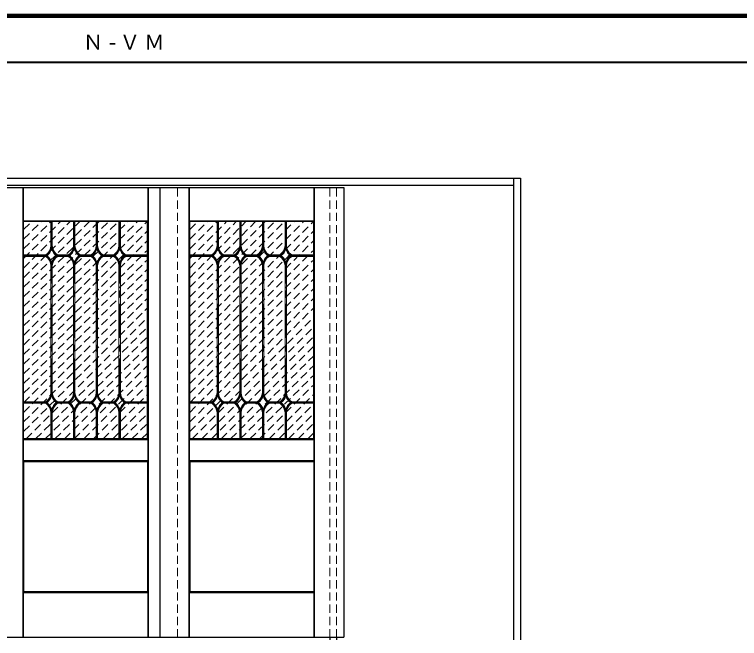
# Model space of a CAD drawing. Units: millimetres, scale not verified. Extents: x -59471 to 5700, y -4307 to 5558.
# Drawn here: x -3461 to -267, y 1423 to 4175 of the extents above; entities that cross this region are included whole.
import ezdxf

# ---------------------------------------------------------------- set-up
doc = ezdxf.new("R2010")
doc.units = ezdxf.units.MM
doc.header["$LTSCALE"] = 30
doc.linetypes.add('CHAIN1', pattern=[8, 5, -1, 1, -1])
doc.linetypes.add('DASHED1', pattern=[1.8, 1.2, -0.6])
for name, color, linetype, lineweight in [('0-2_扉', 4, 'DASHED1', 9), ('0-3_仕上げ', 4, 'Continuous', 9), ('0-4_枠', 3, 'Continuous', 25), ('0-C_ハッチ', 4, 'DASHED1', 9), ('F-1_枠', 6, 'Continuous', 40)]:
    doc.layers.add(name, color=color, linetype=linetype, lineweight=lineweight)
doc.layers.add('0-A_文字', color=7, linetype='Continuous')
doc.styles.add('ＭＳ ゴシック', font='')
doc.styles.get('ＭＳ ゴシック').set_extended_font_data('MS Gothic')

msp = doc.modelspace()

# ---------------------------------------------------------------- linework, layer by layer
at = {"layer": '0-2_扉', "color": 3, "linetype": 'Continuous', "lineweight": 25}
for p, q in [((-2821, 3411.5), (-2821, 1428.5)), ((-4282, 1428.5), (-2011, 1428.5))]:
    msp.add_line(p, q, dxfattribs=at)
at = {"layer": '0-2_扉'}
msp.add_line((-2743, 1428.5), (-2743, 3411.5), dxfattribs=at)
at = {"layer": '0-2_扉', "color": 3, "linetype": 'Continuous', "lineweight": 25}
msp.add_lwpolyline([(-4282, 3411.5), (-2011, 3411.5), (-2011, 1428.5)], dxfattribs=at)
at = {"layer": '0-3_仕上げ', "color": 7, "lineweight": 18}
for p, q in [((-3425, 1428.5), (-3425, 3411.5)), ((-3423.5, 3264), (-3423.5, 3411.5)), ((-3422, 3265.5), (-3422, 3411.5)), ((-2874, 3265.5), (-2874, 3411.5)), ((-2872.5, 3264), (-2872.5, 3411.5)), ((-2871, 1428.5), (-2871, 3411.5)), ((-2693, 1428.5), (-2693, 3411.5)), ((-2691.5, 3264), (-2691.5, 3411.5)), ((-2690, 3265.5), (-2690, 3411.5)), ((-2142, 3265.5), (-2142, 3411.5)), ((-2140.5, 3264), (-2140.5, 3411.5)), ((-2139, 1428.5), (-2139, 3411.5)), ((-3422, 3265.5), (-3423.5, 3264)), ((-3421, 3261.5), (-3423.5, 3264)), ((-2874, 3265.5), (-3422, 3265.5)), ((-2690, 3265.5), (-2691.5, 3264)), ((-2689, 3261.5), (-2691.5, 3264)), ((-2142, 3265.5), (-2690, 3265.5)), ((-3423.5, 2206), (-3423.5, 2301)), ((-2875, 2303.5), (-2872.5, 2301)), ((-2874, 2299.5), (-2872.5, 2301)), ((-2872.5, 2206), (-2872.5, 2301)), ((-2691.5, 2206), (-2691.5, 2301)), ((-2143, 2303.5), (-2140.5, 2301)), ((-2142, 2299.5), (-2140.5, 2301)), ((-2140.5, 2206), (-2140.5, 2301)), ((-3422, 2207.5), (-3422, 2299.5)), ((-2874, 2299.5), (-3422, 2299.5)), ((-2874, 2207.5), (-2874, 2299.5)), ((-2690, 2207.5), (-2690, 2299.5)), ((-2142, 2299.5), (-2690, 2299.5)), ((-2142, 2207.5), (-2142, 2299.5)), ((-3422, 2207.5), (-3423.5, 2206)), ((-3421, 2203.5), (-3423.5, 2206)), ((-3422, 2207.5), (-2874, 2207.5)), ((-2690, 2207.5), (-2691.5, 2206)), ((-2689, 2203.5), (-2691.5, 2206)), ((-2690, 2207.5), (-2142, 2207.5)), ((-3423.5, 1428.5), (-3423.5, 1626)), ((-3422, 1428.5), (-3422, 1624.5)), ((-2874, 1624.5), (-3422, 1624.5)), ((-2875, 1628.5), (-2872.5, 1626)), ((-2874, 1624.5), (-2872.5, 1626)), ((-2874, 1428.5), (-2874, 1624.5)), ((-2872.5, 1428.5), (-2872.5, 1626)), ((-2691.5, 1428.5), (-2691.5, 1626)), ((-2690, 1428.5), (-2690, 1624.5)), ((-2142, 1624.5), (-2690, 1624.5)), ((-2143, 1628.5), (-2140.5, 1626)), ((-2142, 1624.5), (-2140.5, 1626)), ((-2142, 1428.5), (-2142, 1624.5)), ((-2140.5, 1428.5), (-2140.5, 1626))]:
    msp.add_line(p, q, dxfattribs=at)
at = {"layer": '0-3_仕上げ', "color": 3, "lineweight": 25}
for p, q in [((-3421, 2303.5), (-3421, 3261.5)), ((-2875, 3261.5), (-3421, 3261.5)), ((-2875, 2303.5), (-2875, 3261.5)), ((-2689, 2303.5), (-2689, 3261.5)), ((-2143, 3261.5), (-2689, 3261.5)), ((-2143, 2303.5), (-2143, 3261.5)), ((-2875, 2303.5), (-3421, 2303.5)), ((-2143, 2303.5), (-2689, 2303.5)), ((-3421, 2203.5), (-2875, 2203.5)), ((-3421, 2203.5), (-3421, 1628.5)), ((-2875, 2203.5), (-2875, 1628.5)), ((-2689, 2203.5), (-2143, 2203.5)), ((-2689, 2203.5), (-2689, 1628.5)), ((-2143, 2203.5), (-2143, 1628.5)), ((-2875, 1628.5), (-3421, 1628.5)), ((-2143, 1628.5), (-2689, 1628.5))]:
    msp.add_line(p, q, dxfattribs=at)
at = {"layer": '0-3_仕上げ'}
for p, q in [((-3301, 3156.69), (-3301, 3261.5)), ((-3295, 3156.5), (-3295, 3261.5)), ((-3201, 3156.6), (-3201, 3261.5)), ((-3195, 3156.6), (-3195, 3261.5)), ((-3101, 3156.6), (-3101, 3261.5)), ((-3095, 3156.6), (-3095, 3261.5)), ((-3001, 3156.6), (-3001, 3261.5)), ((-2995, 3156.6), (-2995, 3261.5)), ((-2569, 3156.69), (-2569, 3261.5)), ((-2563, 3156.5), (-2563, 3261.5)), ((-2469, 3156.6), (-2469, 3261.5)), ((-2463, 3156.6), (-2463, 3261.5)), ((-2369, 3156.6), (-2369, 3261.5)), ((-2363, 3156.6), (-2363, 3261.5)), ((-2269, 3156.6), (-2269, 3261.5)), ((-2263, 3156.6), (-2263, 3261.5)), ((-3421, 3114.5), (-3323.98, 3114.5)), ((-3421, 3108.5), (-3323.98, 3108.5)), ((-3272.03, 3114.5), (-3223.98, 3114.5)), ((-3272.03, 3108.5), (-3223.98, 3108.5)), ((-3172.03, 3114.5), (-3123.98, 3114.5)), ((-3172.03, 3108.5), (-3123.98, 3108.5)), ((-3072.03, 3114.5), (-3023.98, 3114.5)), ((-3072.03, 3108.5), (-3023.98, 3108.5)), ((-2972.03, 3114.5), (-2875, 3114.5)), ((-2972.03, 3108.5), (-2875, 3108.5)), ((-2689, 3114.5), (-2591.98, 3114.5)), ((-2689, 3108.5), (-2591.98, 3108.5)), ((-2540.03, 3114.5), (-2491.98, 3114.5)), ((-2540.03, 3108.5), (-2491.98, 3108.5)), ((-2440.03, 3114.5), (-2391.98, 3114.5)), ((-2440.03, 3108.5), (-2391.98, 3108.5)), ((-2340.03, 3114.5), (-2291.98, 3114.5)), ((-2340.03, 3108.5), (-2291.98, 3108.5)), ((-2240.03, 3114.5), (-2143, 3114.5)), ((-2240.03, 3108.5), (-2143, 3108.5)), ((-3301, 2508.6), (-3301, 3066.4)), ((-3295, 2508.6), (-3295, 3066.4)), ((-3201, 2508.6), (-3201, 3066.4)), ((-3195, 2508.6), (-3195, 3066.4)), ((-3101, 2508.6), (-3101, 3066.4)), ((-3095, 2508.6), (-3095, 3066.4)), ((-3001, 2508.6), (-3001, 3066.4)), ((-2995, 2508.6), (-2995, 3066.4)), ((-2569, 2508.6), (-2569, 3066.4)), ((-2563, 2508.6), (-2563, 3066.4)), ((-2469, 2508.6), (-2469, 3066.4)), ((-2463, 2508.6), (-2463, 3066.4)), ((-2369, 2508.6), (-2369, 3066.4)), ((-2363, 2508.6), (-2363, 3066.4)), ((-2269, 2508.6), (-2269, 3066.4)), ((-2263, 2508.6), (-2263, 3066.4)), ((-3421, 2466.5), (-3323.98, 2466.5)), ((-3421, 2460.5), (-3323.98, 2460.5)), ((-3272.03, 2466.5), (-3223.98, 2466.5)), ((-3272.03, 2460.5), (-3223.98, 2460.5)), ((-3172.03, 2466.5), (-3123.98, 2466.5)), ((-3172.03, 2460.5), (-3123.98, 2460.5)), ((-3072.03, 2466.5), (-3023.98, 2466.5)), ((-3072.03, 2460.5), (-3023.98, 2460.5)), ((-2972.03, 2466.5), (-2875, 2466.5)), ((-2972.03, 2460.5), (-2875, 2460.5)), ((-2689, 2466.5), (-2591.98, 2466.5)), ((-2689, 2460.5), (-2591.98, 2460.5)), ((-2540.03, 2466.5), (-2491.98, 2466.5)), ((-2540.03, 2460.5), (-2491.98, 2460.5)), ((-2440.03, 2466.5), (-2391.98, 2466.5)), ((-2440.03, 2460.5), (-2391.98, 2460.5)), ((-2340.03, 2466.5), (-2291.98, 2466.5)), ((-2340.03, 2460.5), (-2291.98, 2460.5)), ((-2240.03, 2466.5), (-2143, 2466.5)), ((-2240.03, 2460.5), (-2143, 2460.5)), ((-3301, 2303.5), (-3301, 2418.4)), ((-3295, 2303.5), (-3295, 2418.4)), ((-3201, 2303.5), (-3201, 2418.4)), ((-3195, 2303.5), (-3195, 2418.4)), ((-3101, 2303.5), (-3101, 2418.4)), ((-3095, 2303.5), (-3095, 2418.4)), ((-3001, 2303.5), (-3001, 2418.4)), ((-2995, 2303.5), (-2995, 2418.4)), ((-2569, 2303.5), (-2569, 2418.4)), ((-2563, 2303.5), (-2563, 2418.4)), ((-2469, 2303.5), (-2469, 2418.4)), ((-2463, 2303.5), (-2463, 2418.4)), ((-2369, 2303.5), (-2369, 2418.4)), ((-2363, 2303.5), (-2363, 2418.4)), ((-2269, 2303.5), (-2269, 2418.4)), ((-2263, 2303.5), (-2263, 2418.4))]:
    msp.add_line(p, q, dxfattribs=at)
at = {"layer": '0-3_仕上げ', "linetype": 'CHAIN1'}
for p, q in [((-3298, 3156.5), (-3298, 3261.5)), ((-3198, 3156.5), (-3198, 3261.5)), ((-3098, 3156.5), (-3098, 3261.5)), ((-2998, 3156.5), (-2998, 3261.5)), ((-2566, 3156.5), (-2566, 3261.5)), ((-2466, 3156.5), (-2466, 3261.5)), ((-2366, 3156.5), (-2366, 3261.5)), ((-2266, 3156.5), (-2266, 3261.5)), ((-3421, 3111.5), (-3323, 3111.5)), ((-3273, 3111.5), (-3223, 3111.5)), ((-3173, 3111.5), (-3123, 3111.5)), ((-3073, 3111.5), (-3023, 3111.5)), ((-2973, 3111.5), (-2875, 3111.5)), ((-2689, 3111.5), (-2591, 3111.5)), ((-2541, 3111.5), (-2491, 3111.5)), ((-2441, 3111.5), (-2391, 3111.5)), ((-2341, 3111.5), (-2291, 3111.5)), ((-2241, 3111.5), (-2143, 3111.5)), ((-3298, 2508.5), (-3298, 3066.5)), ((-3198, 2508.5), (-3198, 3066.5)), ((-3098, 2508.5), (-3098, 3066.5)), ((-2998, 2508.5), (-2998, 3066.5)), ((-2566, 2508.5), (-2566, 3066.5)), ((-2466, 2508.5), (-2466, 3066.5)), ((-2366, 2508.5), (-2366, 3066.5)), ((-2266, 2508.5), (-2266, 3066.5)), ((-3421, 2463.5), (-3323, 2463.5)), ((-3273, 2463.5), (-3223, 2463.5)), ((-3173, 2463.5), (-3123, 2463.5)), ((-3073, 2463.5), (-3023, 2463.5)), ((-2973, 2463.5), (-2875, 2463.5)), ((-2689, 2463.5), (-2591, 2463.5)), ((-2541, 2463.5), (-2491, 2463.5)), ((-2441, 2463.5), (-2391, 2463.5)), ((-2341, 2463.5), (-2291, 2463.5)), ((-2241, 2463.5), (-2143, 2463.5)), ((-3298, 2303.5), (-3298, 2418.5)), ((-3198, 2303.5), (-3198, 2418.5)), ((-3098, 2303.5), (-3098, 2418.5)), ((-2998, 2303.5), (-2998, 2418.5)), ((-2566, 2303.5), (-2566, 2418.5)), ((-2466, 2303.5), (-2466, 2418.5)), ((-2366, 2303.5), (-2366, 2418.5)), ((-2266, 2303.5), (-2266, 2418.5))]:
    msp.add_line(p, q, dxfattribs=at)
at = {"layer": '0-3_仕上げ', "color": 7, "lineweight": 18}
for points in [[(-2874, 3265.5), (-2872.5, 3264), (-2875, 3261.5)], [(-2142, 3265.5), (-2140.5, 3264), (-2143, 3261.5)], [(-3422, 2299.5), (-3423.5, 2301), (-3421, 2303.5)], [(-2690, 2299.5), (-2691.5, 2301), (-2689, 2303.5)], [(-2874, 2207.5), (-2872.5, 2206), (-2875, 2203.5)], [(-2142, 2207.5), (-2140.5, 2206), (-2143, 2203.5)], [(-3422, 1624.5), (-3423.5, 1626), (-3421, 1628.5)], [(-2690, 1624.5), (-2691.5, 1626), (-2689, 1628.5)]]:
    msp.add_lwpolyline(points, dxfattribs=at)
at = {"layer": '0-3_仕上げ'}
for centre, radius, start, end in [((-3357.88, 3160.32), 57, 306.49767, 356.34853), ((-3357.88, 3160.32), 63, 309.20041, 341.88743), ((-3238.12, 3160.32), 63, 198.11257, 230.79959), ((-3238.12, 3160.32), 57, 183.65147, 233.50233), ((-3257.88, 3160.32), 57, 306.49767, 356.25364), ((-3257.88, 3160.32), 63, 309.20041, 341.88743), ((-3138.12, 3160.32), 63, 198.11257, 230.79959), ((-3138.12, 3160.32), 57, 183.65147, 233.50233), ((-3157.88, 3160.32), 57, 306.49767, 356.25364), ((-3157.88, 3160.32), 63, 309.20041, 341.88743), ((-3038.12, 3160.32), 63, 198.11257, 230.79959), ((-3038.12, 3160.32), 57, 183.65147, 233.50233), ((-3057.88, 3160.32), 57, 306.49767, 356.25364), ((-3057.88, 3160.32), 63, 309.20041, 341.88743), ((-2938.12, 3160.32), 63, 198.11257, 230.79959), ((-2938.12, 3160.32), 57, 183.65147, 233.50233), ((-2625.88, 3160.32), 57, 306.49767, 356.34853), ((-2625.88, 3160.32), 63, 309.20041, 341.88743), ((-2506.12, 3160.32), 63, 198.11257, 230.79959), ((-2506.12, 3160.32), 57, 183.65147, 233.50233), ((-2525.88, 3160.32), 57, 306.49767, 356.25364), ((-2525.88, 3160.32), 63, 309.20041, 341.88743), ((-2406.12, 3160.32), 63, 198.11257, 230.79959), ((-2406.12, 3160.32), 57, 183.65147, 233.50233), ((-2425.88, 3160.32), 57, 306.49767, 356.25364), ((-2425.88, 3160.32), 63, 309.20041, 341.88743), ((-2306.12, 3160.32), 63, 198.11257, 230.79959), ((-2306.12, 3160.32), 57, 183.65147, 233.50233), ((-2325.88, 3160.32), 57, 306.49767, 356.25364), ((-2325.88, 3160.32), 63, 309.20041, 341.88743), ((-2206.12, 3160.32), 63, 198.11257, 230.79959), ((-2206.12, 3160.32), 57, 183.65147, 233.50233), ((-3357.88, 3062.68), 57, 3.74636, 53.50233), ((-3357.88, 3062.68), 63, 18.11257, 50.79959), ((-3238.12, 3062.68), 63, 129.20041, 161.88743), ((-3238.12, 3062.68), 57, 126.49767, 176.25364), ((-3257.88, 3062.68), 57, 3.74636, 53.50233), ((-3257.88, 3062.68), 63, 18.11257, 50.79959), ((-3138.12, 3062.68), 63, 129.20041, 161.88743), ((-3138.12, 3062.68), 57, 126.49767, 176.25364), ((-3157.88, 3062.68), 57, 3.74636, 53.50233), ((-3157.88, 3062.68), 63, 18.11257, 50.79959), ((-3038.12, 3062.68), 63, 129.20041, 161.88743), ((-3038.12, 3062.68), 57, 126.49767, 176.25364), ((-3057.88, 3062.68), 57, 3.74636, 53.50233), ((-3057.88, 3062.68), 63, 18.11257, 50.79959), ((-2938.12, 3062.68), 63, 129.20041, 161.88743), ((-2938.12, 3062.68), 57, 126.49767, 176.25364), ((-2625.88, 3062.68), 57, 3.74636, 53.50233), ((-2625.88, 3062.68), 63, 18.11257, 50.79959), ((-2506.12, 3062.68), 63, 129.20041, 161.88743), ((-2506.12, 3062.68), 57, 126.49767, 176.25364), ((-2525.88, 3062.68), 57, 3.74636, 53.50233), ((-2525.88, 3062.68), 63, 18.11257, 50.79959), ((-2406.12, 3062.68), 63, 129.20041, 161.88743), ((-2406.12, 3062.68), 57, 126.49767, 176.25364), ((-2425.88, 3062.68), 57, 3.74636, 53.50233), ((-2425.88, 3062.68), 63, 18.11257, 50.79959), ((-2306.12, 3062.68), 63, 129.20041, 161.88743), ((-2306.12, 3062.68), 57, 126.49767, 176.25364), ((-2325.88, 3062.68), 57, 3.74636, 53.50233), ((-2325.88, 3062.68), 63, 18.11257, 50.79959), ((-2206.12, 3062.68), 63, 129.20041, 161.88743), ((-2206.12, 3062.68), 57, 126.49767, 176.25364), ((-3357.88, 2512.32), 57, 306.49767, 356.25364), ((-3357.88, 2512.32), 63, 309.20041, 341.88743), ((-3238.12, 2512.32), 63, 198.11257, 230.79959), ((-3238.12, 2512.32), 57, 183.74636, 233.50233), ((-3257.88, 2512.32), 57, 306.49767, 356.25364), ((-3257.88, 2512.32), 63, 309.20041, 341.88743), ((-3138.12, 2512.32), 63, 198.11257, 230.79959), ((-3138.12, 2512.32), 57, 183.74636, 233.50233), ((-3157.88, 2512.32), 57, 306.49767, 356.25364), ((-3157.88, 2512.32), 63, 309.20041, 341.88743), ((-3038.12, 2512.32), 63, 198.11257, 230.79959), ((-3038.12, 2512.32), 57, 183.74636, 233.50233), ((-3057.88, 2512.32), 57, 306.49767, 356.25364), ((-3057.88, 2512.32), 63, 309.20041, 341.88743), ((-2938.12, 2512.32), 63, 198.11257, 230.79959), ((-2938.12, 2512.32), 57, 183.74636, 233.50233), ((-2625.88, 2512.32), 57, 306.49767, 356.25364), ((-2625.88, 2512.32), 63, 309.20041, 341.88743), ((-2506.12, 2512.32), 63, 198.11257, 230.79959), ((-2506.12, 2512.32), 57, 183.74636, 233.50233), ((-2525.88, 2512.32), 57, 306.49767, 356.25364), ((-2525.88, 2512.32), 63, 309.20041, 341.88743), ((-2406.12, 2512.32), 63, 198.11257, 230.79959), ((-2406.12, 2512.32), 57, 183.74636, 233.50233), ((-2425.88, 2512.32), 57, 306.49767, 356.25364), ((-2425.88, 2512.32), 63, 309.20041, 341.88743), ((-2306.12, 2512.32), 63, 198.11257, 230.79959), ((-2306.12, 2512.32), 57, 183.74636, 233.50233), ((-2325.88, 2512.32), 57, 306.49767, 356.25364), ((-2325.88, 2512.32), 63, 309.20041, 341.88743), ((-2206.12, 2512.32), 63, 198.11257, 230.79959), ((-2206.12, 2512.32), 57, 183.74636, 233.50233), ((-3357.88, 2414.68), 57, 3.74636, 53.50233), ((-3357.88, 2414.68), 63, 18.11257, 50.79959), ((-3238.12, 2414.68), 63, 129.20041, 161.88743), ((-3238.12, 2414.68), 57, 126.49767, 176.25364), ((-3257.88, 2414.68), 57, 3.74636, 53.50233), ((-3257.88, 2414.68), 63, 18.11257, 50.79959), ((-3138.12, 2414.68), 63, 129.20041, 161.88743), ((-3138.12, 2414.68), 57, 126.49767, 176.25364), ((-3157.88, 2414.68), 57, 3.74636, 53.50233), ((-3157.88, 2414.68), 63, 18.11257, 50.79959), ((-3038.12, 2414.68), 63, 129.20041, 161.88743), ((-3038.12, 2414.68), 57, 126.49767, 176.25364), ((-3057.88, 2414.68), 57, 3.74636, 53.50233), ((-3057.88, 2414.68), 63, 18.11257, 50.79959), ((-2938.12, 2414.68), 63, 129.20041, 161.88743), ((-2938.12, 2414.68), 57, 126.49767, 176.25364), ((-2625.88, 2414.68), 57, 3.74636, 53.50233), ((-2625.88, 2414.68), 63, 18.11257, 50.79959), ((-2506.12, 2414.68), 63, 129.20041, 161.88743), ((-2506.12, 2414.68), 57, 126.49767, 176.25364), ((-2525.88, 2414.68), 57, 3.74636, 53.50233), ((-2525.88, 2414.68), 63, 18.11257, 50.79959), ((-2406.12, 2414.68), 63, 129.20041, 161.88743), ((-2406.12, 2414.68), 57, 126.49767, 176.25364), ((-2425.88, 2414.68), 57, 3.74636, 53.50233), ((-2425.88, 2414.68), 63, 18.11257, 50.79959), ((-2306.12, 2414.68), 63, 129.20041, 161.88743), ((-2306.12, 2414.68), 57, 126.49767, 176.25364), ((-2325.88, 2414.68), 57, 3.74636, 53.50233), ((-2325.88, 2414.68), 63, 18.11257, 50.79959), ((-2206.12, 2414.68), 63, 129.20041, 161.88743), ((-2206.12, 2414.68), 57, 126.49767, 176.25364)]:
    msp.add_arc(centre, radius, start, end, dxfattribs=at)
at = {"layer": '0-3_仕上げ', "linetype": 'CHAIN1'}
for centre, start, end in [((-3357.88, 3160.32), 305.54226, 356.34853), ((-3238.12, 3160.32), 183.65147, 234.45774), ((-3257.88, 3160.32), 305.54226, 356.34853), ((-3138.12, 3160.32), 183.65147, 234.45774), ((-3157.88, 3160.32), 305.54226, 356.34853), ((-3038.12, 3160.32), 183.65147, 234.45774), ((-3057.88, 3160.32), 305.54226, 356.34853), ((-2938.12, 3160.32), 183.65147, 234.45774), ((-2625.88, 3160.32), 305.54226, 356.34853), ((-2506.12, 3160.32), 183.65147, 234.45774), ((-2525.88, 3160.32), 305.54226, 356.34853), ((-2406.12, 3160.32), 183.65147, 234.45774), ((-2425.88, 3160.32), 305.54226, 356.34853), ((-2306.12, 3160.32), 183.65147, 234.45774), ((-2325.88, 3160.32), 305.54226, 356.34853), ((-2206.12, 3160.32), 183.65147, 234.45774), ((-3357.88, 3062.68), 3.65147, 54.45774), ((-3238.12, 3062.68), 125.54226, 176.34853), ((-3257.88, 3062.68), 3.65147, 54.45774), ((-3138.12, 3062.68), 125.54226, 176.34853), ((-3157.88, 3062.68), 3.65147, 54.45774), ((-3038.12, 3062.68), 125.54226, 176.34853), ((-3057.88, 3062.68), 3.65147, 54.45774), ((-2938.12, 3062.68), 125.54226, 176.34853), ((-2625.88, 3062.68), 3.65147, 54.45774), ((-2506.12, 3062.68), 125.54226, 176.34853), ((-2525.88, 3062.68), 3.65147, 54.45774), ((-2406.12, 3062.68), 125.54226, 176.34853), ((-2425.88, 3062.68), 3.65147, 54.45774), ((-2306.12, 3062.68), 125.54226, 176.34853), ((-2325.88, 3062.68), 3.65147, 54.45774), ((-2206.12, 3062.68), 125.54226, 176.34853), ((-3357.88, 2512.32), 305.54226, 356.34853), ((-3238.12, 2512.32), 183.65147, 234.45774), ((-3257.88, 2512.32), 305.54226, 356.34853), ((-3138.12, 2512.32), 183.65147, 234.45774), ((-3157.88, 2512.32), 305.54226, 356.34853), ((-3038.12, 2512.32), 183.65147, 234.45774), ((-3057.88, 2512.32), 305.54226, 356.34853), ((-2938.12, 2512.32), 183.65147, 234.45774), ((-2625.88, 2512.32), 305.54226, 356.34853), ((-2506.12, 2512.32), 183.65147, 234.45774), ((-2525.88, 2512.32), 305.54226, 356.34853), ((-2406.12, 2512.32), 183.65147, 234.45774), ((-2425.88, 2512.32), 305.54226, 356.34853), ((-2306.12, 2512.32), 183.65147, 234.45774), ((-2325.88, 2512.32), 305.54226, 356.34853), ((-2206.12, 2512.32), 183.65147, 234.45774), ((-3357.88, 2414.68), 3.65147, 54.45774), ((-3238.12, 2414.68), 125.54226, 176.34853), ((-3257.88, 2414.68), 3.65147, 54.45774), ((-3138.12, 2414.68), 125.54226, 176.34853), ((-3157.88, 2414.68), 3.65147, 54.45774), ((-3038.12, 2414.68), 125.54226, 176.34853), ((-3057.88, 2414.68), 3.65147, 54.45774), ((-2938.12, 2414.68), 125.54226, 176.34853), ((-2625.88, 2414.68), 3.65147, 54.45774), ((-2506.12, 2414.68), 125.54226, 176.34853), ((-2525.88, 2414.68), 3.65147, 54.45774), ((-2406.12, 2414.68), 125.54226, 176.34853), ((-2425.88, 2414.68), 3.65147, 54.45774), ((-2306.12, 2414.68), 125.54226, 176.34853), ((-2325.88, 2414.68), 3.65147, 54.45774), ((-2206.12, 2414.68), 125.54226, 176.34853)]:
    msp.add_arc(centre, 60, start, end, dxfattribs=at)
at = {"layer": '0-4_枠'}
for p, q in [((-1262, 1418), (-1262, 3453)), ((-4282, 3423), (-1262, 3423)), ((-2072, 1428.5), (-2072, 1418)), ((-2042, 1428.5), (-2042, 1418))]:
    msp.add_line(p, q, dxfattribs=at)
at = {"layer": '0-4_枠', "color": 4, "linetype": 'DASHED1', "lineweight": 9}
for p, q in [((-2072, 1428.5), (-2072, 3423)), ((-2042, 1428.5), (-2042, 3423))]:
    msp.add_line(p, q, dxfattribs=at)
at = {"layer": '0-4_枠'}
msp.add_lwpolyline([(-4312, 3453), (-1232, 3453), (-1232, 1418)], dxfattribs=at)
at = {"layer": '0-C_ハッチ'}
for p, q in [((-3421, 3226.56), (-3386.06, 3261.5)), ((-3421, 3141.71), (-3301.21, 3261.5)), ((-3421, 3184.13), (-3343.63, 3261.5)), ((-3421, 2759.87), (-2919.37, 3261.5)), ((-3421, 2802.29), (-2961.8, 3261.5)), ((-3421, 2844.72), (-3004.22, 3261.5)), ((-3421, 2887.15), (-3046.65, 3261.5)), ((-3421, 2929.57), (-3089.07, 3261.5)), ((-3421, 2972), (-3131.5, 3261.5)), ((-3421, 3014.43), (-3173.93, 3261.5)), ((-3421, 3056.85), (-3216.35, 3261.5)), ((-3421, 3099.28), (-3258.78, 3261.5)), ((-3421, 2717.44), (-2876.94, 3261.5)), ((-2689, 3226.56), (-2654.06, 3261.5)), ((-2689, 3141.71), (-2569.21, 3261.5)), ((-2689, 3184.13), (-2611.63, 3261.5)), ((-2689, 2759.87), (-2187.37, 3261.5)), ((-2689, 2802.29), (-2229.8, 3261.5)), ((-2689, 2844.72), (-2272.22, 3261.5)), ((-2689, 2887.15), (-2314.65, 3261.5)), ((-2689, 2929.57), (-2357.07, 3261.5)), ((-2689, 2972), (-2399.5, 3261.5)), ((-2689, 3014.43), (-2441.93, 3261.5)), ((-2689, 3056.85), (-2484.35, 3261.5)), ((-2689, 3099.28), (-2526.78, 3261.5)), ((-2689, 2717.44), (-2144.94, 3261.5)), ((-3421, 2675.02), (-2875, 3221.02)), ((-2689, 2675.02), (-2143, 3221.02)), ((-3421, 2632.59), (-2875, 3178.59)), ((-2689, 2632.59), (-2143, 3178.59)), ((-3421, 2590.16), (-2875, 3136.16)), ((-2689, 2590.16), (-2143, 3136.16)), ((-3421, 2547.74), (-2875, 3093.74)), ((-2689, 2547.74), (-2143, 3093.74)), ((-3421, 2505.31), (-2875, 3051.31)), ((-2689, 2505.31), (-2143, 3051.31)), ((-3421, 2462.88), (-2875, 3008.88)), ((-2689, 2462.88), (-2143, 3008.88)), ((-3421, 2420.46), (-2875, 2966.46)), ((-2689, 2420.46), (-2143, 2966.46)), ((-3421, 2378.03), (-2875, 2924.03)), ((-2689, 2378.03), (-2143, 2924.03)), ((-3421, 2335.6), (-2875, 2881.6)), ((-2689, 2335.6), (-2143, 2881.6)), ((-3410.68, 2303.5), (-2875, 2839.18)), ((-2678.68, 2303.5), (-2143, 2839.18)), ((-3368.25, 2303.5), (-2875, 2796.75)), ((-2636.25, 2303.5), (-2143, 2796.75)), ((-3325.83, 2303.5), (-2875, 2754.33)), ((-2593.83, 2303.5), (-2143, 2754.33)), ((-3283.4, 2303.5), (-2875, 2711.9)), ((-2551.4, 2303.5), (-2143, 2711.9)), ((-3240.97, 2303.5), (-2875, 2669.47)), ((-2508.97, 2303.5), (-2143, 2669.47)), ((-3198.55, 2303.5), (-2875, 2627.05)), ((-2466.55, 2303.5), (-2143, 2627.05)), ((-3156.12, 2303.5), (-2875, 2584.62)), ((-2424.12, 2303.5), (-2143, 2584.62)), ((-3113.69, 2303.5), (-2875, 2542.19)), ((-2381.69, 2303.5), (-2143, 2542.19)), ((-3071.27, 2303.5), (-2875, 2499.77)), ((-2339.27, 2303.5), (-2143, 2499.77)), ((-3028.84, 2303.5), (-2875, 2457.34)), ((-2296.84, 2303.5), (-2143, 2457.34)), ((-2986.41, 2303.5), (-2875, 2414.91)), ((-2254.41, 2303.5), (-2143, 2414.91)), ((-2943.99, 2303.5), (-2875, 2372.49)), ((-2211.99, 2303.5), (-2143, 2372.49)), ((-2901.56, 2303.5), (-2875, 2330.06)), ((-2169.56, 2303.5), (-2143, 2330.06))]:
    msp.add_line(p, q, dxfattribs=at)
at = {"layer": 'F-1_枠'}
for p, q in [((-6000, 4175), (5700, 4175)), ((-6000, 4170), (5700, 4170)), ((-6000, 4165), (5700, 4165)), ((-6000, 3965), (5700, 3965))]:
    msp.add_line(p, q, dxfattribs=at)

# ---------------------------------------------------------------- texts
at = {"layer": '0-A_文字', "insert": (-3160, 4020), "char_height": 65.98, "attachment_point": 7, "style": 'ＭＳ ゴシック'}
msp.add_mtext('\\T1.2;Ｎ-ＶＭ', dxfattribs=at)

doc.saveas('drawing.dxf')
